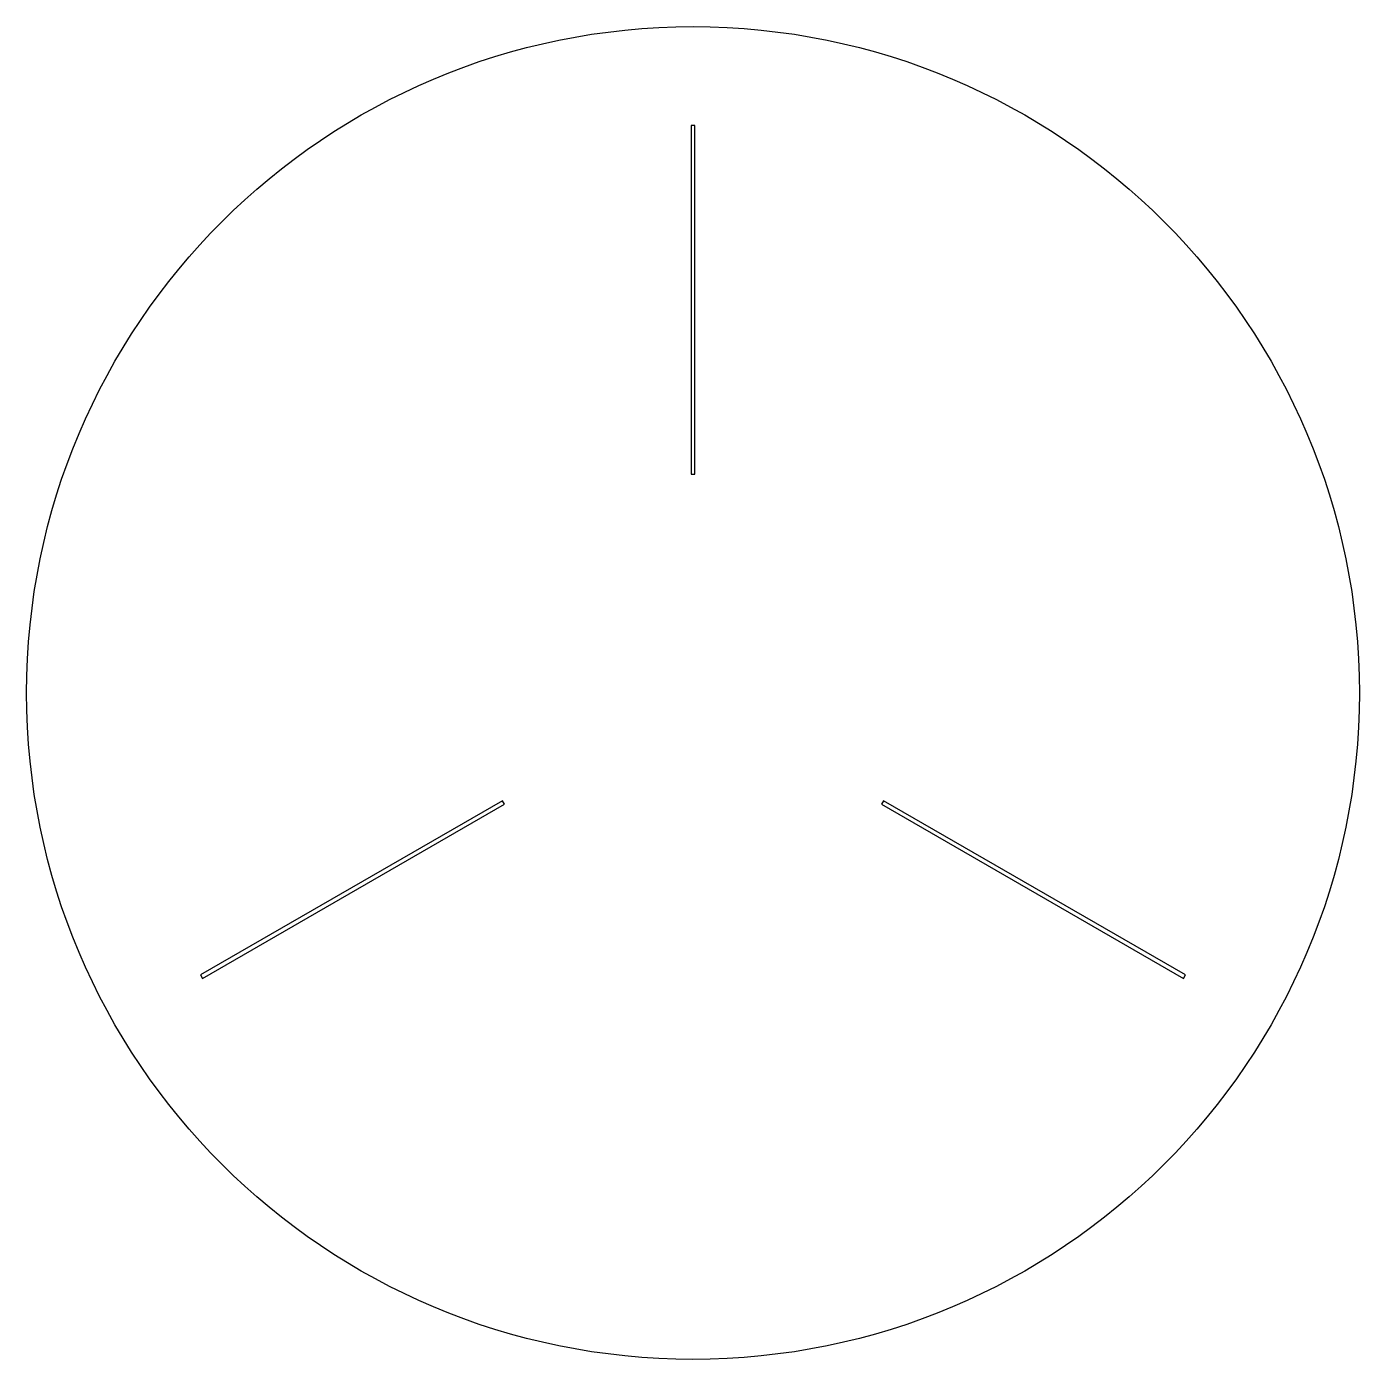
# Model space of a CAD drawing. Header units: millimetres. Extents: x -500 to 500, y -500 to 500.
import ezdxf

# ---------------------------------------------------------------- set-up
doc = ezdxf.new("R2010")
doc.units = ezdxf.units.MM
doc.layers.add('CUT', color=7, linetype='Continuous')

msp = doc.modelspace()

# ---------------------------------------------------------------- linework, layer by layer
at = {"layer": 'CUT'}
for points in [[(1.5, 164.2), (1.5, 425.8), (-1.5, 425.8), (-1.5, 164.2)], [(-142.9, -80.8), (-369.5, -211.6), (-368, -214.2), (-141.4, -83.4)], [(141.4, -83.4), (368, -214.2), (369.5, -211.6), (142.9, -80.8)]]:
    msp.add_lwpolyline(points, close=True, dxfattribs=at)
msp.add_circle((0, 0), 500, dxfattribs=at)

doc.saveas('drawing.dxf')
